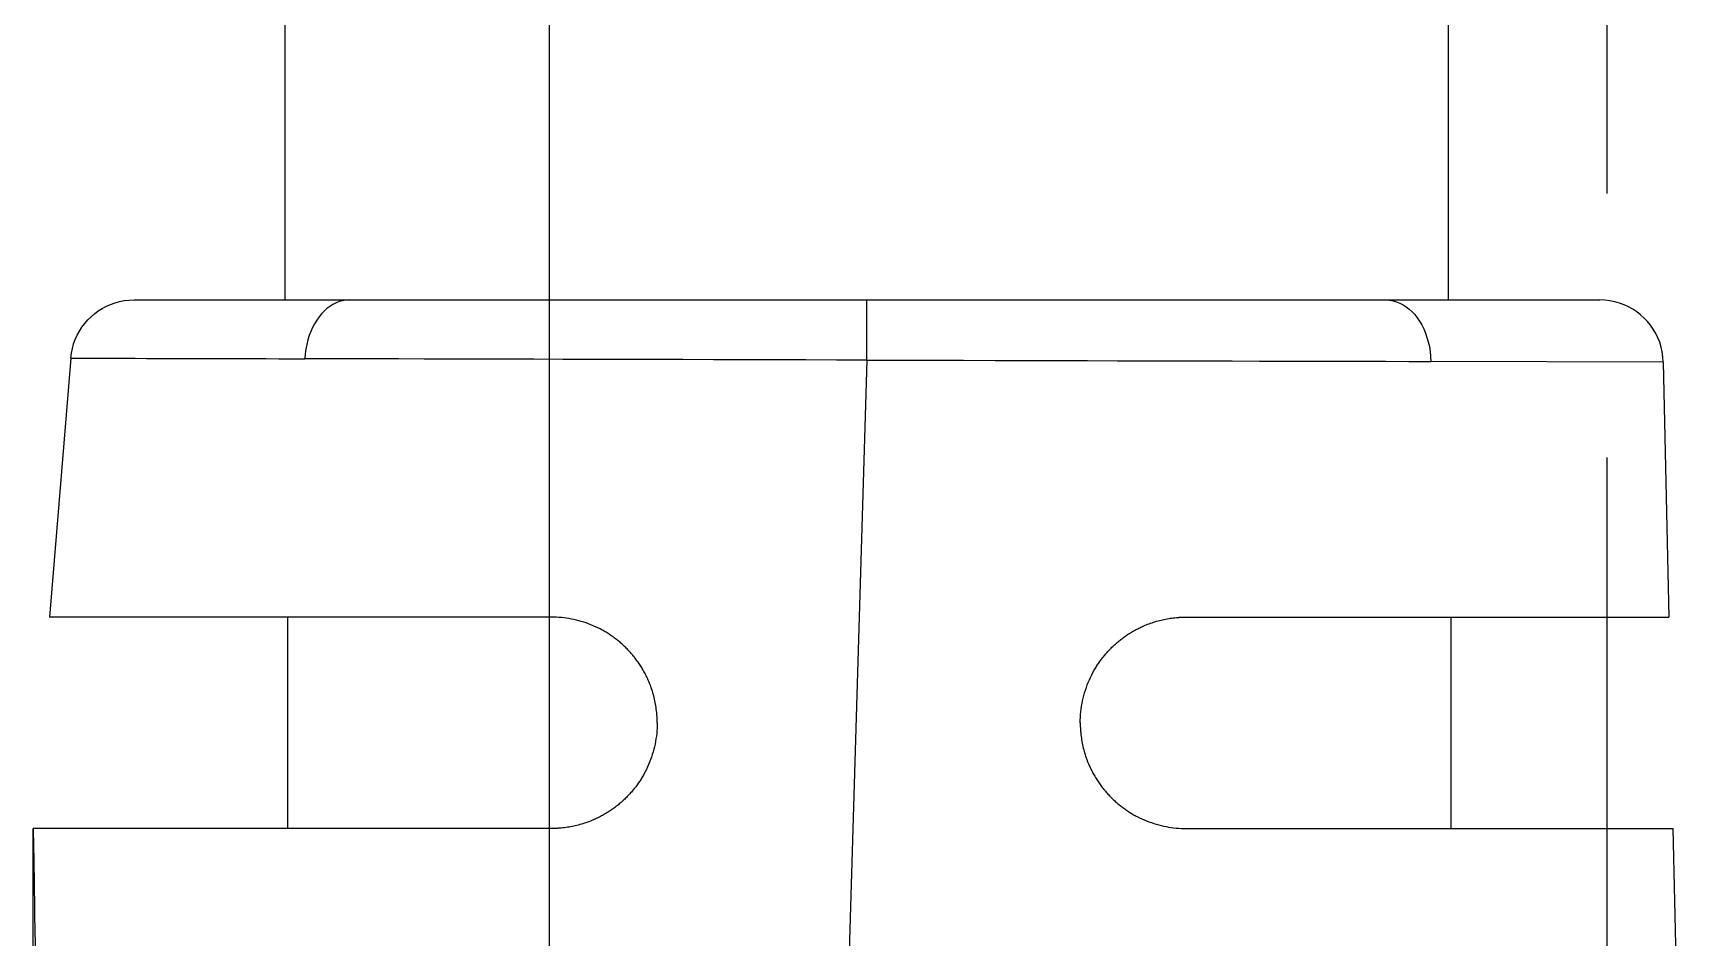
# Model space of a CAD drawing. Header units: inches. Extents: x 0 to 77285, y -118 to 40065.
# Drawn here: x 47459.47 to 47467.29, y 16474.53 to 16478.81 of the extents above; entities that cross this region are included whole.
import ezdxf

# ---------------------------------------------------------------- set-up
doc = ezdxf.new("R2010")
doc.units = ezdxf.units.IN
doc.header["$LTSCALE"] = 5
doc.header["$MEASUREMENT"] = 0
doc.linetypes.add('CENTER', pattern=[2, 1.25, -0.25, 0.25, -0.25])
doc.layers.add('11', color=1, linetype='CENTER')
doc.layers.add('55', color=5, linetype='Continuous')

# ---------------------------------------------------------------- blocks, each defined once
blk = doc.blocks.new('A$C431c3e12')
blk.add_line((40.5, -5255), (40.5, 1375, 0))
at = {"layer": '11'}
blk.add_line((45.5, -5255), (45.5, 1375, 0), dxfattribs=at)
blk = doc.blocks.new('A$Ce961e380')
for p, q in [((-223.5041, -17.5576), (-220.5041, -17.5576)), ((-220.5041, -20.0086), (-220.5041, -17.5576)), ((-218.2796, -17.736), (-219.5041, -17.6355)), ((-219.5041, -20.0086), (-219.5041, -17.6355)), ((-218.0041, -18.035), (-218.0041, -24.965)), ((-220.5041, -18.7622), (-219.5041, -18.7622)), ((-218.0041, -18.75), (-210.1419, -18.75)), ((-218.2886, -21.5), (-221.5041, -21.4027)), ((-218.2886, -21.5), (-218.0041, -21.5)), ((-220.5041, -23.0086), (-220.5041, -25.3124)), ((-219.5041, -23.0086), (-219.5041, -25.2909)), ((-218.2977, -25.2649), (-218.295, -24.1665)), ((-220.5041, -24.2622), (-219.5041, -24.2622)), ((-218.0041, -24.25), (-210.1419, -24.25)), ((-223.5041, -25.377), (-220.5041, -25.3124)), ((-218.2977, -25.2649), (-219.5041, -25.2909))]:
    blk.add_line(p, q)
for points in [[(-220.5041, -17.5584), (-220.5304, -17.5588), (-220.562, -17.5593), (-220.5985, -17.5599), (-220.64, -17.5606), (-220.6862, -17.5613), (-220.737, -17.5621), (-220.7922, -17.563), (-220.8517, -17.5639), (-220.9153, -17.5649), (-220.9828, -17.566), (-221.0542, -17.5671), (-221.1292, -17.5683), (-221.2078, -17.5695), (-221.2896, -17.5708), (-221.3747, -17.5722), (-221.4627, -17.5736), (-221.5537, -17.575), (-221.6473, -17.5765), (-221.7435, -17.578), (-221.8422, -17.5796)], [(-218.2796, -17.736), (-218.2797, -17.7852), (-218.2798, -17.835), (-218.28, -17.8854), (-218.2801, -17.9365), (-218.2802, -17.9883), (-218.2803, -18.0407), (-218.2805, -18.0938), (-218.2806, -18.1475), (-218.2807, -18.2018), (-218.2808, -18.2568), (-218.281, -18.3125), (-218.2811, -18.3688), (-218.2812, -18.4257), (-218.2814, -18.4833), (-218.2815, -18.5416), (-218.2817, -18.6005), (-218.2818, -18.66), (-218.282, -18.7202), (-218.2821, -18.7811), (-218.2822, -18.8426)], [(-218.2796, -17.736), (-218.2565, -17.7388), (-218.2341, -17.7433), (-218.2123, -17.7494), (-218.1912, -17.757), (-218.1709, -17.7662), (-218.1515, -17.7767), (-218.1329, -17.7886), (-218.1154, -17.8018), (-218.0989, -17.8162), (-218.0835, -17.8317), (-218.0693, -17.8483), (-218.0563, -17.866), (-218.0446, -17.8845), (-218.0342, -17.904), (-218.0253, -17.9242), (-218.0178, -17.9452), (-218.0119, -17.9668), (-218.0076, -17.989), (-218.005, -18.0118), (-218.0041, -18.035)], [(-218.2886, -21.5), (-218.2883, -21.3557), (-218.2879, -21.2107), (-218.2876, -21.0652), (-218.2872, -20.9195), (-218.2869, -20.7741), (-218.2865, -20.6292), (-218.2862, -20.4853), (-218.2858, -20.3426), (-218.2855, -20.2015), (-218.2852, -20.0623), (-218.2848, -19.9253), (-218.2845, -19.791), (-218.2842, -19.6596), (-218.2839, -19.5313), (-218.2836, -19.4065), (-218.2833, -19.2855), (-218.283, -19.1683), (-218.2828, -19.0553), (-218.2825, -18.9467), (-218.2822, -18.8426)], [(-218.0041, -19.0538), (-218.005, -19.0373), (-218.0077, -19.0212), (-218.012, -19.0054), (-218.018, -18.99), (-218.0255, -18.9751), (-218.0346, -18.9608), (-218.045, -18.947), (-218.0569, -18.9339), (-218.07, -18.9214), (-218.0844, -18.9096), (-218.1, -18.8986), (-218.1166, -18.8885), (-218.1343, -18.8792), (-218.153, -18.8708), (-218.1726, -18.8634), (-218.1931, -18.857), (-218.2144, -18.8517), (-218.2364, -18.8475), (-218.259, -18.8444), (-218.2822, -18.8426)], [(-220.0041, -20.5086), (-220.0167, -20.5084), (-220.0292, -20.5079), (-220.0418, -20.5071), (-220.0544, -20.506), (-220.067, -20.5045), (-220.0795, -20.5027), (-220.0921, -20.5006), (-220.1045, -20.4981), (-220.117, -20.4954), (-220.1294, -20.4924), (-220.1416, -20.489), (-220.1538, -20.4854), (-220.1659, -20.4814), (-220.1779, -20.4772), (-220.1898, -20.4727), (-220.2015, -20.4679), (-220.2131, -20.4628), (-220.2244, -20.4574), (-220.2357, -20.4518), (-220.2467, -20.4458), (-220.2515, -20.4432), (-220.2562, -20.4404), (-220.2609, -20.4376), (-220.2656, -20.4348), (-220.2702, -20.4319), (-220.2749, -20.429), (-220.2795, -20.426), (-220.284, -20.4229), (-220.2885, -20.4198), (-220.293, -20.4167), (-220.2975, -20.4135), (-220.3019, -20.4103), (-220.3063, -20.407), (-220.3106, -20.4037), (-220.3149, -20.4003), (-220.3191, -20.3969), (-220.3234, -20.3934), (-220.3275, -20.3899), (-220.3317, -20.3864), (-220.3358, -20.3828), (-220.34, -20.379), (-220.3443, -20.3751), (-220.3485, -20.3711), (-220.3526, -20.3671), (-220.3567, -20.3631), (-220.3608, -20.359), (-220.3648, -20.3549), (-220.3688, -20.3507), (-220.3727, -20.3465), (-220.3765, -20.3422), (-220.3803, -20.3379), (-220.3841, -20.3336), (-220.3878, -20.3292), (-220.3914, -20.3248), (-220.395, -20.3204), (-220.3986, -20.3159), (-220.4021, -20.3114), (-220.4055, -20.3068), (-220.4089, -20.3022), (-220.4122, -20.2976), (-220.4154, -20.293), (-220.4186, -20.2883), (-220.4217, -20.2836), (-220.4247, -20.2789), (-220.4278, -20.2742), (-220.4307, -20.2694), (-220.4336, -20.2646), (-220.4365, -20.2598), (-220.4392, -20.2549), (-220.442, -20.25), (-220.4447, -20.2451), (-220.4473, -20.2402), (-220.4498, -20.2352), (-220.4523, -20.2302), (-220.4548, -20.2252), (-220.4572, -20.2202), (-220.4595, -20.2151), (-220.4618, -20.21), (-220.464, -20.2049), (-220.4661, -20.1998), (-220.469, -20.1928), (-220.4717, -20.1858), (-220.4743, -20.1787), (-220.4768, -20.1716), (-220.4792, -20.1644), (-220.4815, -20.1572), (-220.4837, -20.15), (-220.4858, -20.1428), (-220.4877, -20.1355), (-220.4896, -20.1283), (-220.4913, -20.121), (-220.4929, -20.1137), (-220.4945, -20.1063), (-220.4959, -20.099), (-220.4972, -20.0917), (-220.4983, -20.0843), (-220.4994, -20.077), (-220.5004, -20.0696), (-220.5012, -20.0623), (-220.502, -20.055), (-220.5022, -20.0526), (-220.5024, -20.0503), (-220.5026, -20.048), (-220.5028, -20.0457), (-220.5029, -20.0434), (-220.5031, -20.041), (-220.5032, -20.0387), (-220.5034, -20.0364), (-220.5035, -20.0341), (-220.5036, -20.0318), (-220.5037, -20.0294), (-220.5038, -20.0271), (-220.5039, -20.0248), (-220.5039, -20.0225), (-220.504, -20.0202), (-220.504, -20.0179), (-220.5041, -20.0155), (-220.5041, -20.0132), (-220.5041, -20.0109), (-220.5041, -20.0086)], [(-220.0041, -20.5086), (-220.0017, -20.5086), (-219.9992, -20.5086), (-219.9967, -20.5086), (-219.9942, -20.5085), (-219.9918, -20.5085), (-219.9893, -20.5084), (-219.9868, -20.5083), (-219.9844, -20.5082), (-219.9819, -20.5081), (-219.9794, -20.508), (-219.9769, -20.5079), (-219.9745, -20.5077), (-219.972, -20.5076), (-219.9695, -20.5074), (-219.9671, -20.5072), (-219.9646, -20.507), (-219.9622, -20.5068), (-219.9597, -20.5066), (-219.9572, -20.5064), (-219.9548, -20.5062), (-219.9469, -20.5053), (-219.939, -20.5043), (-219.9312, -20.5032), (-219.9233, -20.502), (-219.9155, -20.5007), (-219.9077, -20.4992), (-219.8999, -20.4976), (-219.8922, -20.4959), (-219.8845, -20.494), (-219.8768, -20.4921), (-219.8691, -20.49), (-219.8615, -20.4878), (-219.8539, -20.4855), (-219.8464, -20.483), (-219.8389, -20.4805), (-219.8315, -20.4778), (-219.8241, -20.4751), (-219.8168, -20.4722), (-219.8095, -20.4692), (-219.8023, -20.4661), (-219.797, -20.4637), (-219.7917, -20.4613), (-219.7865, -20.4588), (-219.7813, -20.4562), (-219.7761, -20.4536), (-219.771, -20.4509), (-219.7659, -20.4482), (-219.7608, -20.4454), (-219.7558, -20.4425), (-219.7508, -20.4396), (-219.7458, -20.4367), (-219.7409, -20.4337), (-219.736, -20.4306), (-219.7311, -20.4275), (-219.7263, -20.4243), (-219.7215, -20.4211), (-219.7168, -20.4178), (-219.7121, -20.4145), (-219.7075, -20.4111), (-219.7029, -20.4077), (-219.6983, -20.4041), (-219.6937, -20.4006), (-219.6892, -20.397), (-219.6847, -20.3933), (-219.6803, -20.3896), (-219.6759, -20.3858), (-219.6716, -20.382), (-219.6673, -20.3781), (-219.6631, -20.3742), (-219.6589, -20.3703), (-219.6547, -20.3663), (-219.6507, -20.3622), (-219.6466, -20.3581), (-219.6426, -20.354), (-219.6387, -20.3498), (-219.6348, -20.3456), (-219.6309, -20.3414), (-219.6272, -20.3371), (-219.6234, -20.3327), (-219.6198, -20.3284), (-219.6163, -20.3242), (-219.6129, -20.32), (-219.6096, -20.3158), (-219.6063, -20.3115), (-219.6031, -20.3072), (-219.5999, -20.3028), (-219.5967, -20.2985), (-219.5936, -20.2941), (-219.5906, -20.2896), (-219.5876, -20.2852), (-219.5846, -20.2807), (-219.5817, -20.2761), (-219.5789, -20.2716), (-219.5761, -20.267), (-219.5733, -20.2624), (-219.5706, -20.2578), (-219.568, -20.2531), (-219.5654, -20.2485), (-219.5629, -20.2438), (-219.5604, -20.2391), (-219.555, -20.2283), (-219.5498, -20.2174), (-219.5449, -20.2064), (-219.5403, -20.1952), (-219.536, -20.184), (-219.5319, -20.1726), (-219.5281, -20.1612), (-219.5246, -20.1497), (-219.5214, -20.1381), (-219.5184, -20.1264), (-219.5157, -20.1147), (-219.5133, -20.103), (-219.5111, -20.0912), (-219.5093, -20.0794), (-219.5077, -20.0676), (-219.5064, -20.0558), (-219.5054, -20.0439), (-219.5047, -20.0321), (-219.5043, -20.0204), (-219.5041, -20.0086)], [(-218.2886, -21.5), (-218.289, -21.6536), (-218.2894, -21.806), (-218.2897, -21.9569), (-218.2901, -22.1062), (-218.2904, -22.2539), (-218.2908, -22.3996), (-218.2911, -22.5434), (-218.2915, -22.6851), (-218.2918, -22.8244), (-218.2921, -22.9614), (-218.2925, -23.0957), (-218.2928, -23.2274), (-218.2931, -23.3563), (-218.2934, -23.4821), (-218.2937, -23.6048), (-218.294, -23.7243), (-218.2942, -23.8403), (-218.2945, -23.9528), (-218.2948, -24.0616), (-218.295, -24.1665)], [(-220.0041, -22.5086), (-220.0066, -22.5086), (-220.0091, -22.5086), (-220.0116, -22.5087), (-220.014, -22.5087), (-220.0165, -22.5088), (-220.019, -22.5088), (-220.0214, -22.5089), (-220.0239, -22.509), (-220.0264, -22.5091), (-220.0289, -22.5092), (-220.0313, -22.5094), (-220.0338, -22.5095), (-220.0363, -22.5096), (-220.0388, -22.5098), (-220.0412, -22.51), (-220.0437, -22.5102), (-220.0462, -22.5104), (-220.0486, -22.5106), (-220.0511, -22.5108), (-220.0536, -22.5111), (-220.0614, -22.5119), (-220.0692, -22.5129), (-220.077, -22.514), (-220.0848, -22.5152), (-220.0926, -22.5165), (-220.1004, -22.518), (-220.1081, -22.5196), (-220.1158, -22.5213), (-220.1235, -22.5231), (-220.1312, -22.5251), (-220.1388, -22.5271), (-220.1464, -22.5293), (-220.154, -22.5316), (-220.1615, -22.5341), (-220.169, -22.5366), (-220.1764, -22.5393), (-220.1838, -22.542), (-220.1911, -22.5449), (-220.1984, -22.5479), (-220.2056, -22.551), (-220.2109, -22.5534), (-220.2162, -22.5558), (-220.2214, -22.5583), (-220.2266, -22.5608), (-220.2318, -22.5635), (-220.2369, -22.5661), (-220.2421, -22.5689), (-220.2472, -22.5717), (-220.2522, -22.5745), (-220.2572, -22.5774), (-220.2622, -22.5804), (-220.2672, -22.5834), (-220.2721, -22.5865), (-220.2769, -22.5896), (-220.2818, -22.5928), (-220.2865, -22.596), (-220.2913, -22.5993), (-220.296, -22.6026), (-220.3006, -22.606), (-220.3053, -22.6095), (-220.3099, -22.613), (-220.3144, -22.6166), (-220.319, -22.6202), (-220.3234, -22.6239), (-220.3279, -22.6276), (-220.3323, -22.6314), (-220.3366, -22.6352), (-220.3409, -22.6391), (-220.3452, -22.643), (-220.3494, -22.647), (-220.3535, -22.651), (-220.3577, -22.655), (-220.3617, -22.6591), (-220.3657, -22.6633), (-220.3697, -22.6675), (-220.3736, -22.6717), (-220.3774, -22.676), (-220.3812, -22.6803), (-220.385, -22.6846), (-220.3886, -22.689), (-220.3921, -22.6932), (-220.3954, -22.6973), (-220.3988, -22.7016), (-220.402, -22.7058), (-220.4053, -22.7101), (-220.4084, -22.7145), (-220.4116, -22.7188), (-220.4147, -22.7232), (-220.4177, -22.7276), (-220.4207, -22.7321), (-220.4236, -22.7366), (-220.4265, -22.7411), (-220.4293, -22.7456), (-220.4321, -22.7501), (-220.4349, -22.7547), (-220.4375, -22.7593), (-220.4402, -22.7639), (-220.4427, -22.7686), (-220.4453, -22.7732), (-220.4477, -22.7779), (-220.4532, -22.7888), (-220.4584, -22.7998), (-220.4633, -22.8109), (-220.468, -22.8221), (-220.4723, -22.8334), (-220.4764, -22.8448), (-220.4802, -22.8563), (-220.4837, -22.8679), (-220.487, -22.8795), (-220.49, -22.8912), (-220.4926, -22.9029), (-220.495, -22.9146), (-220.4972, -22.9264), (-220.499, -22.9382), (-220.5006, -22.95), (-220.5019, -22.9618), (-220.5028, -22.9735), (-220.5036, -22.9853), (-220.504, -22.997), (-220.5041, -23.0086)], [(-220.0041, -22.5086), (-219.9912, -22.5088), (-219.9782, -22.5093), (-219.9652, -22.5102), (-219.9522, -22.5114), (-219.9392, -22.513), (-219.9262, -22.5149), (-219.9133, -22.5172), (-219.9004, -22.5198), (-219.8877, -22.5227), (-219.8749, -22.5259), (-219.8623, -22.5295), (-219.8498, -22.5333), (-219.8375, -22.5375), (-219.8252, -22.542), (-219.8131, -22.5467), (-219.8012, -22.5518), (-219.7894, -22.5572), (-219.7778, -22.5628), (-219.7665, -22.5687), (-219.7553, -22.5749), (-219.7506, -22.5777), (-219.7459, -22.5805), (-219.7412, -22.5833), (-219.7366, -22.5862), (-219.732, -22.5892), (-219.7274, -22.5922), (-219.7229, -22.5952), (-219.7184, -22.5983), (-219.7139, -22.6014), (-219.7095, -22.6046), (-219.7051, -22.6079), (-219.7008, -22.6111), (-219.6965, -22.6145), (-219.6922, -22.6178), (-219.688, -22.6212), (-219.6838, -22.6247), (-219.6797, -22.6282), (-219.6756, -22.6317), (-219.6715, -22.6353), (-219.6675, -22.6389), (-219.6633, -22.6428), (-219.6592, -22.6466), (-219.6551, -22.6506), (-219.6511, -22.6546), (-219.6471, -22.6586), (-219.6431, -22.6627), (-219.6392, -22.6668), (-219.6354, -22.6709), (-219.6316, -22.6751), (-219.6278, -22.6794), (-219.6242, -22.6836), (-219.6205, -22.6879), (-219.6169, -22.6923), (-219.6134, -22.6967), (-219.6099, -22.7011), (-219.6065, -22.7055), (-219.6031, -22.71), (-219.5998, -22.7145), (-219.5965, -22.7191), (-219.5933, -22.7237), (-219.5901, -22.7282), (-219.5871, -22.7328), (-219.5841, -22.7374), (-219.5811, -22.7421), (-219.5782, -22.7468), (-219.5753, -22.7515), (-219.5725, -22.7562), (-219.5698, -22.761), (-219.5671, -22.7658), (-219.5644, -22.7706), (-219.5618, -22.7755), (-219.5593, -22.7803), (-219.5568, -22.7852), (-219.5544, -22.7901), (-219.552, -22.7951), (-219.5497, -22.8), (-219.5475, -22.805), (-219.5453, -22.81), (-219.5431, -22.815), (-219.5411, -22.82), (-219.5383, -22.8269), (-219.5356, -22.8339), (-219.5331, -22.8409), (-219.5307, -22.8479), (-219.5283, -22.855), (-219.5261, -22.862), (-219.524, -22.8691), (-219.522, -22.8763), (-219.5201, -22.8834), (-219.5183, -22.8906), (-219.5166, -22.8978), (-219.515, -22.905), (-219.5135, -22.9123), (-219.5122, -22.9195), (-219.5109, -22.9267), (-219.5097, -22.934), (-219.5087, -22.9412), (-219.5078, -22.9485), (-219.5069, -22.9558), (-219.5062, -22.963), (-219.506, -22.9653), (-219.5058, -22.9676), (-219.5056, -22.9699), (-219.5055, -22.9721), (-219.5053, -22.9744), (-219.5051, -22.9767), (-219.505, -22.979), (-219.5049, -22.9813), (-219.5048, -22.9835), (-219.5046, -22.9858), (-219.5045, -22.9881), (-219.5045, -22.9904), (-219.5044, -22.9927), (-219.5043, -22.9949), (-219.5043, -22.9972), (-219.5042, -22.9995), (-219.5042, -23.0018), (-219.5041, -23.0041), (-219.5041, -23.0063), (-219.5041, -23.0086)], [(-218.0041, -23.9541), (-218.0051, -23.9712), (-218.0079, -23.9879), (-218.0125, -24.0042), (-218.0188, -24.02), (-218.0268, -24.0353), (-218.0363, -24.05), (-218.0474, -24.0641), (-218.0599, -24.0775), (-218.0737, -24.0902), (-218.0888, -24.1021), (-218.1051, -24.1131), (-218.1226, -24.1233), (-218.1412, -24.1326), (-218.1607, -24.1408), (-218.1812, -24.148), (-218.2025, -24.1541), (-218.2247, -24.1591), (-218.2475, -24.1628), (-218.271, -24.1653), (-218.295, -24.1665)], [(-218.2977, -25.2649), (-218.2735, -25.2634), (-218.2498, -25.2601), (-218.2268, -25.2549), (-218.2045, -25.2481), (-218.183, -25.2395), (-218.1623, -25.2294), (-218.1426, -25.2178), (-218.1239, -25.2048), (-218.1062, -25.1905), (-218.0897, -25.1748), (-218.0745, -25.158), (-218.0605, -25.1401), (-218.0479, -25.121), (-218.0367, -25.1011), (-218.0271, -25.0802), (-218.019, -25.0585), (-218.0126, -25.0361), (-218.0079, -25.0129), (-218.0051, -24.9892), (-218.0041, -24.965)]]:
    blk.add_lwpolyline(points)
blk = doc.blocks.new('A$C638f0059')
for p, q in [((-46.0041, -17.5576), (-43.0041, -17.5576)), ((-43.0041, -20.0086), (-43.0041, -17.5576)), ((-40.7796, -17.736), (-42.0041, -17.6355)), ((-42.0041, -20.0086), (-42.0041, -17.6355)), ((-40.5041, -18.035), (-40.5041, -24.965)), ((-43.0041, -18.7622), (-42.0041, -18.7622)), ((-40.5041, -18.75), (-32.6419, -18.75)), ((-40.7886, -21.5), (-44.0041, -21.4027)), ((-40.7886, -21.5), (-40.5041, -21.5)), ((-43.0041, -23.0086), (-43.0041, -25.3124)), ((-42.0041, -23.0086), (-42.0041, -25.2909)), ((-40.7977, -25.2649), (-40.795, -24.1665)), ((-43.0041, -24.2622), (-42.0041, -24.2622)), ((-40.5041, -24.25), (-32.6419, -24.25)), ((-46.0041, -25.377), (-43.0041, -25.3124)), ((-40.7977, -25.2649), (-42.0041, -25.2909))]:
    blk.add_line(p, q)
for points in [[(-43.0041, -17.5584), (-43.0304, -17.5588), (-43.062, -17.5593), (-43.0985, -17.5599), (-43.14, -17.5606), (-43.1862, -17.5613), (-43.237, -17.5621), (-43.2922, -17.563), (-43.3517, -17.5639), (-43.4153, -17.5649), (-43.4828, -17.566), (-43.5542, -17.5671), (-43.6292, -17.5683), (-43.7078, -17.5695), (-43.7896, -17.5708), (-43.8747, -17.5722), (-43.9627, -17.5736), (-44.0537, -17.575), (-44.1473, -17.5765), (-44.2435, -17.578), (-44.3422, -17.5796)], [(-40.7796, -17.736), (-40.7797, -17.7852), (-40.7798, -17.835), (-40.78, -17.8854), (-40.7801, -17.9365), (-40.7802, -17.9883), (-40.7803, -18.0407), (-40.7805, -18.0938), (-40.7806, -18.1475), (-40.7807, -18.2018), (-40.7808, -18.2568), (-40.781, -18.3125), (-40.7811, -18.3688), (-40.7812, -18.4257), (-40.7814, -18.4833), (-40.7815, -18.5416), (-40.7817, -18.6005), (-40.7818, -18.66), (-40.782, -18.7202), (-40.7821, -18.7811), (-40.7822, -18.8426)], [(-40.7796, -17.736), (-40.7565, -17.7388), (-40.7341, -17.7433), (-40.7123, -17.7494), (-40.6912, -17.757), (-40.6709, -17.7662), (-40.6515, -17.7767), (-40.6329, -17.7886), (-40.6154, -17.8018), (-40.5989, -17.8162), (-40.5835, -17.8317), (-40.5693, -17.8483), (-40.5563, -17.866), (-40.5446, -17.8845), (-40.5342, -17.904), (-40.5253, -17.9242), (-40.5178, -17.9452), (-40.5119, -17.9668), (-40.5076, -17.989), (-40.505, -18.0118), (-40.5041, -18.035)], [(-40.7886, -21.5), (-40.7883, -21.3557), (-40.7879, -21.2107), (-40.7876, -21.0652), (-40.7872, -20.9195), (-40.7869, -20.7741), (-40.7865, -20.6292), (-40.7862, -20.4853), (-40.7858, -20.3426), (-40.7855, -20.2015), (-40.7852, -20.0623), (-40.7848, -19.9253), (-40.7845, -19.791), (-40.7842, -19.6596), (-40.7839, -19.5313), (-40.7836, -19.4065), (-40.7833, -19.2855), (-40.783, -19.1683), (-40.7828, -19.0553), (-40.7825, -18.9467), (-40.7822, -18.8426)], [(-40.5041, -19.0538), (-40.505, -19.0373), (-40.5077, -19.0212), (-40.512, -19.0054), (-40.518, -18.99), (-40.5255, -18.9751), (-40.5346, -18.9608), (-40.545, -18.947), (-40.5569, -18.9339), (-40.57, -18.9214), (-40.5844, -18.9096), (-40.6, -18.8986), (-40.6166, -18.8885), (-40.6343, -18.8792), (-40.653, -18.8708), (-40.6726, -18.8634), (-40.6931, -18.857), (-40.7144, -18.8517), (-40.7364, -18.8475), (-40.759, -18.8444), (-40.7822, -18.8426)], [(-42.5041, -20.5086), (-42.5167, -20.5084), (-42.5292, -20.5079), (-42.5418, -20.5071), (-42.5544, -20.506), (-42.567, -20.5045), (-42.5795, -20.5027), (-42.5921, -20.5006), (-42.6045, -20.4981), (-42.617, -20.4954), (-42.6294, -20.4924), (-42.6416, -20.489), (-42.6538, -20.4854), (-42.6659, -20.4814), (-42.6779, -20.4772), (-42.6898, -20.4727), (-42.7015, -20.4679), (-42.7131, -20.4628), (-42.7244, -20.4574), (-42.7357, -20.4518), (-42.7467, -20.4458), (-42.7515, -20.4432), (-42.7562, -20.4404), (-42.7609, -20.4376), (-42.7656, -20.4348), (-42.7702, -20.4319), (-42.7749, -20.429), (-42.7795, -20.426), (-42.784, -20.4229), (-42.7885, -20.4198), (-42.793, -20.4167), (-42.7975, -20.4135), (-42.8019, -20.4103), (-42.8063, -20.407), (-42.8106, -20.4037), (-42.8149, -20.4003), (-42.8191, -20.3969), (-42.8234, -20.3934), (-42.8275, -20.3899), (-42.8317, -20.3864), (-42.8358, -20.3828), (-42.84, -20.379), (-42.8443, -20.3751), (-42.8485, -20.3711), (-42.8526, -20.3671), (-42.8567, -20.3631), (-42.8608, -20.359), (-42.8648, -20.3549), (-42.8688, -20.3507), (-42.8727, -20.3465), (-42.8765, -20.3422), (-42.8803, -20.3379), (-42.8841, -20.3336), (-42.8878, -20.3292), (-42.8914, -20.3248), (-42.895, -20.3204), (-42.8986, -20.3159), (-42.9021, -20.3114), (-42.9055, -20.3068), (-42.9089, -20.3022), (-42.9122, -20.2976), (-42.9154, -20.293), (-42.9186, -20.2883), (-42.9217, -20.2836), (-42.9247, -20.2789), (-42.9278, -20.2742), (-42.9307, -20.2694), (-42.9336, -20.2646), (-42.9365, -20.2598), (-42.9392, -20.2549), (-42.942, -20.25), (-42.9447, -20.2451), (-42.9473, -20.2402), (-42.9498, -20.2352), (-42.9523, -20.2302), (-42.9548, -20.2252), (-42.9572, -20.2202), (-42.9595, -20.2151), (-42.9618, -20.21), (-42.964, -20.2049), (-42.9661, -20.1998), (-42.969, -20.1928), (-42.9717, -20.1858), (-42.9743, -20.1787), (-42.9768, -20.1716), (-42.9792, -20.1644), (-42.9815, -20.1572), (-42.9837, -20.15), (-42.9858, -20.1428), (-42.9877, -20.1355), (-42.9896, -20.1283), (-42.9913, -20.121), (-42.9929, -20.1137), (-42.9945, -20.1063), (-42.9959, -20.099), (-42.9972, -20.0917), (-42.9983, -20.0843), (-42.9994, -20.077), (-43.0004, -20.0696), (-43.0012, -20.0623), (-43.002, -20.055), (-43.0022, -20.0526), (-43.0024, -20.0503), (-43.0026, -20.048), (-43.0028, -20.0457), (-43.0029, -20.0434), (-43.0031, -20.041), (-43.0032, -20.0387), (-43.0034, -20.0364), (-43.0035, -20.0341), (-43.0036, -20.0318), (-43.0037, -20.0294), (-43.0038, -20.0271), (-43.0039, -20.0248), (-43.0039, -20.0225), (-43.004, -20.0202), (-43.004, -20.0179), (-43.0041, -20.0155), (-43.0041, -20.0132), (-43.0041, -20.0109), (-43.0041, -20.0086)], [(-42.5041, -20.5086), (-42.5017, -20.5086), (-42.4992, -20.5086), (-42.4967, -20.5086), (-42.4942, -20.5085), (-42.4918, -20.5085), (-42.4893, -20.5084), (-42.4868, -20.5083), (-42.4844, -20.5082), (-42.4819, -20.5081), (-42.4794, -20.508), (-42.4769, -20.5079), (-42.4745, -20.5077), (-42.472, -20.5076), (-42.4695, -20.5074), (-42.4671, -20.5072), (-42.4646, -20.507), (-42.4622, -20.5068), (-42.4597, -20.5066), (-42.4572, -20.5064), (-42.4548, -20.5062), (-42.4469, -20.5053), (-42.439, -20.5043), (-42.4312, -20.5032), (-42.4233, -20.502), (-42.4155, -20.5007), (-42.4077, -20.4992), (-42.3999, -20.4976), (-42.3922, -20.4959), (-42.3845, -20.494), (-42.3768, -20.4921), (-42.3691, -20.49), (-42.3615, -20.4878), (-42.3539, -20.4855), (-42.3464, -20.483), (-42.3389, -20.4805), (-42.3315, -20.4778), (-42.3241, -20.4751), (-42.3168, -20.4722), (-42.3095, -20.4692), (-42.3023, -20.4661), (-42.297, -20.4637), (-42.2917, -20.4613), (-42.2865, -20.4588), (-42.2813, -20.4562), (-42.2761, -20.4536), (-42.271, -20.4509), (-42.2659, -20.4482), (-42.2608, -20.4454), (-42.2558, -20.4425), (-42.2508, -20.4396), (-42.2458, -20.4367), (-42.2409, -20.4337), (-42.236, -20.4306), (-42.2311, -20.4275), (-42.2263, -20.4243), (-42.2215, -20.4211), (-42.2168, -20.4178), (-42.2121, -20.4145), (-42.2075, -20.4111), (-42.2029, -20.4077), (-42.1983, -20.4041), (-42.1937, -20.4006), (-42.1892, -20.397), (-42.1847, -20.3933), (-42.1803, -20.3896), (-42.1759, -20.3858), (-42.1716, -20.382), (-42.1673, -20.3781), (-42.1631, -20.3742), (-42.1589, -20.3703), (-42.1547, -20.3663), (-42.1507, -20.3622), (-42.1466, -20.3581), (-42.1426, -20.354), (-42.1387, -20.3498), (-42.1348, -20.3456), (-42.1309, -20.3414), (-42.1272, -20.3371), (-42.1234, -20.3327), (-42.1198, -20.3284), (-42.1163, -20.3242), (-42.1129, -20.32), (-42.1096, -20.3158), (-42.1063, -20.3115), (-42.1031, -20.3072), (-42.0999, -20.3028), (-42.0967, -20.2985), (-42.0936, -20.2941), (-42.0906, -20.2896), (-42.0876, -20.2852), (-42.0846, -20.2807), (-42.0817, -20.2761), (-42.0789, -20.2716), (-42.0761, -20.267), (-42.0733, -20.2624), (-42.0706, -20.2578), (-42.068, -20.2531), (-42.0654, -20.2485), (-42.0629, -20.2438), (-42.0604, -20.2391), (-42.055, -20.2283), (-42.0498, -20.2174), (-42.0449, -20.2064), (-42.0403, -20.1952), (-42.036, -20.184), (-42.0319, -20.1726), (-42.0281, -20.1612), (-42.0246, -20.1497), (-42.0214, -20.1381), (-42.0184, -20.1264), (-42.0157, -20.1147), (-42.0133, -20.103), (-42.0111, -20.0912), (-42.0093, -20.0794), (-42.0077, -20.0676), (-42.0064, -20.0558), (-42.0054, -20.0439), (-42.0047, -20.0321), (-42.0043, -20.0204), (-42.0041, -20.0086)], [(-40.7886, -21.5), (-40.789, -21.6536), (-40.7894, -21.806), (-40.7897, -21.9569), (-40.7901, -22.1062), (-40.7904, -22.2539), (-40.7908, -22.3996), (-40.7911, -22.5434), (-40.7915, -22.6851), (-40.7918, -22.8244), (-40.7921, -22.9614), (-40.7925, -23.0957), (-40.7928, -23.2274), (-40.7931, -23.3563), (-40.7934, -23.4821), (-40.7937, -23.6048), (-40.794, -23.7243), (-40.7942, -23.8403), (-40.7945, -23.9528), (-40.7948, -24.0616), (-40.795, -24.1665)], [(-42.5041, -22.5086), (-42.5066, -22.5086), (-42.5091, -22.5086), (-42.5116, -22.5087), (-42.514, -22.5087), (-42.5165, -22.5088), (-42.519, -22.5088), (-42.5214, -22.5089), (-42.5239, -22.509), (-42.5264, -22.5091), (-42.5289, -22.5092), (-42.5313, -22.5094), (-42.5338, -22.5095), (-42.5363, -22.5096), (-42.5388, -22.5098), (-42.5412, -22.51), (-42.5437, -22.5102), (-42.5462, -22.5104), (-42.5486, -22.5106), (-42.5511, -22.5108), (-42.5536, -22.5111), (-42.5614, -22.5119), (-42.5692, -22.5129), (-42.577, -22.514), (-42.5848, -22.5152), (-42.5926, -22.5165), (-42.6004, -22.518), (-42.6081, -22.5196), (-42.6158, -22.5213), (-42.6235, -22.5231), (-42.6312, -22.5251), (-42.6388, -22.5271), (-42.6464, -22.5293), (-42.654, -22.5316), (-42.6615, -22.5341), (-42.669, -22.5366), (-42.6764, -22.5393), (-42.6838, -22.542), (-42.6911, -22.5449), (-42.6984, -22.5479), (-42.7056, -22.551), (-42.7109, -22.5534), (-42.7162, -22.5558), (-42.7214, -22.5583), (-42.7266, -22.5608), (-42.7318, -22.5635), (-42.7369, -22.5661), (-42.7421, -22.5689), (-42.7472, -22.5717), (-42.7522, -22.5745), (-42.7572, -22.5774), (-42.7622, -22.5804), (-42.7672, -22.5834), (-42.7721, -22.5865), (-42.7769, -22.5896), (-42.7818, -22.5928), (-42.7865, -22.596), (-42.7913, -22.5993), (-42.796, -22.6026), (-42.8006, -22.606), (-42.8053, -22.6095), (-42.8099, -22.613), (-42.8144, -22.6166), (-42.819, -22.6202), (-42.8234, -22.6239), (-42.8279, -22.6276), (-42.8323, -22.6314), (-42.8366, -22.6352), (-42.8409, -22.6391), (-42.8452, -22.643), (-42.8494, -22.647), (-42.8535, -22.651), (-42.8577, -22.655), (-42.8617, -22.6591), (-42.8657, -22.6633), (-42.8697, -22.6675), (-42.8736, -22.6717), (-42.8774, -22.676), (-42.8812, -22.6803), (-42.885, -22.6846), (-42.8886, -22.689), (-42.8921, -22.6932), (-42.8954, -22.6973), (-42.8988, -22.7016), (-42.902, -22.7058), (-42.9053, -22.7101), (-42.9084, -22.7145), (-42.9116, -22.7188), (-42.9147, -22.7232), (-42.9177, -22.7276), (-42.9207, -22.7321), (-42.9236, -22.7366), (-42.9265, -22.7411), (-42.9293, -22.7456), (-42.9321, -22.7501), (-42.9349, -22.7547), (-42.9375, -22.7593), (-42.9402, -22.7639), (-42.9427, -22.7686), (-42.9453, -22.7732), (-42.9477, -22.7779), (-42.9532, -22.7888), (-42.9584, -22.7998), (-42.9633, -22.8109), (-42.968, -22.8221), (-42.9723, -22.8334), (-42.9764, -22.8448), (-42.9802, -22.8563), (-42.9837, -22.8679), (-42.987, -22.8795), (-42.99, -22.8912), (-42.9926, -22.9029), (-42.995, -22.9146), (-42.9972, -22.9264), (-42.999, -22.9382), (-43.0006, -22.95), (-43.0019, -22.9618), (-43.0028, -22.9735), (-43.0036, -22.9853), (-43.004, -22.997), (-43.0041, -23.0086)], [(-42.5041, -22.5086), (-42.4912, -22.5088), (-42.4782, -22.5093), (-42.4652, -22.5102), (-42.4522, -22.5114), (-42.4392, -22.513), (-42.4262, -22.5149), (-42.4133, -22.5172), (-42.4004, -22.5198), (-42.3877, -22.5227), (-42.3749, -22.5259), (-42.3623, -22.5295), (-42.3498, -22.5333), (-42.3375, -22.5375), (-42.3252, -22.542), (-42.3131, -22.5467), (-42.3012, -22.5518), (-42.2894, -22.5572), (-42.2778, -22.5628), (-42.2665, -22.5687), (-42.2553, -22.5749), (-42.2506, -22.5777), (-42.2459, -22.5805), (-42.2412, -22.5833), (-42.2366, -22.5862), (-42.232, -22.5892), (-42.2274, -22.5922), (-42.2229, -22.5952), (-42.2184, -22.5983), (-42.2139, -22.6014), (-42.2095, -22.6046), (-42.2051, -22.6079), (-42.2008, -22.6111), (-42.1965, -22.6145), (-42.1922, -22.6178), (-42.188, -22.6212), (-42.1838, -22.6247), (-42.1797, -22.6282), (-42.1756, -22.6317), (-42.1715, -22.6353), (-42.1675, -22.6389), (-42.1633, -22.6428), (-42.1592, -22.6466), (-42.1551, -22.6506), (-42.1511, -22.6546), (-42.1471, -22.6586), (-42.1431, -22.6627), (-42.1392, -22.6668), (-42.1354, -22.6709), (-42.1316, -22.6751), (-42.1278, -22.6794), (-42.1242, -22.6836), (-42.1205, -22.6879), (-42.1169, -22.6923), (-42.1134, -22.6967), (-42.1099, -22.7011), (-42.1065, -22.7055), (-42.1031, -22.71), (-42.0998, -22.7145), (-42.0965, -22.7191), (-42.0933, -22.7237), (-42.0901, -22.7282), (-42.0871, -22.7328), (-42.0841, -22.7374), (-42.0811, -22.7421), (-42.0782, -22.7468), (-42.0753, -22.7515), (-42.0725, -22.7562), (-42.0698, -22.761), (-42.0671, -22.7658), (-42.0644, -22.7706), (-42.0618, -22.7755), (-42.0593, -22.7803), (-42.0568, -22.7852), (-42.0544, -22.7901), (-42.052, -22.7951), (-42.0497, -22.8), (-42.0475, -22.805), (-42.0453, -22.81), (-42.0431, -22.815), (-42.0411, -22.82), (-42.0383, -22.8269), (-42.0356, -22.8339), (-42.0331, -22.8409), (-42.0307, -22.8479), (-42.0283, -22.855), (-42.0261, -22.862), (-42.024, -22.8691), (-42.022, -22.8763), (-42.0201, -22.8834), (-42.0183, -22.8906), (-42.0166, -22.8978), (-42.015, -22.905), (-42.0135, -22.9123), (-42.0122, -22.9195), (-42.0109, -22.9267), (-42.0097, -22.934), (-42.0087, -22.9412), (-42.0078, -22.9485), (-42.0069, -22.9558), (-42.0062, -22.963), (-42.006, -22.9653), (-42.0058, -22.9676), (-42.0056, -22.9699), (-42.0055, -22.9721), (-42.0053, -22.9744), (-42.0051, -22.9767), (-42.005, -22.979), (-42.0049, -22.9813), (-42.0048, -22.9835), (-42.0046, -22.9858), (-42.0045, -22.9881), (-42.0045, -22.9904), (-42.0044, -22.9927), (-42.0043, -22.9949), (-42.0043, -22.9972), (-42.0042, -22.9995), (-42.0042, -23.0018), (-42.0041, -23.0041), (-42.0041, -23.0063), (-42.0041, -23.0086)], [(-40.5041, -23.9541), (-40.5051, -23.9712), (-40.5079, -23.9879), (-40.5125, -24.0042), (-40.5188, -24.02), (-40.5268, -24.0353), (-40.5363, -24.05), (-40.5474, -24.0641), (-40.5599, -24.0775), (-40.5737, -24.0902), (-40.5888, -24.1021), (-40.6051, -24.1131), (-40.6226, -24.1233), (-40.6412, -24.1326), (-40.6607, -24.1408), (-40.6812, -24.148), (-40.7025, -24.1541), (-40.7247, -24.1591), (-40.7475, -24.1628), (-40.771, -24.1653), (-40.795, -24.1665)], [(-40.7977, -25.2649), (-40.7735, -25.2634), (-40.7498, -25.2601), (-40.7268, -25.2549), (-40.7045, -25.2481), (-40.683, -25.2395), (-40.6623, -25.2294), (-40.6426, -25.2178), (-40.6239, -25.2048), (-40.6062, -25.1905), (-40.5897, -25.1748), (-40.5745, -25.158), (-40.5605, -25.1401), (-40.5479, -25.121), (-40.5367, -25.1011), (-40.5271, -25.0802), (-40.519, -25.0585), (-40.5126, -25.0361), (-40.5079, -25.0129), (-40.5051, -24.9892), (-40.5041, -24.965)]]:
    blk.add_lwpolyline(points)
blk = doc.blocks.new('A$C5cd82ed8')
at = {"layer": '55'}
for name, p in [('A$Ce961e380', (189.5, 72.5)), ('A$C638f0059', (12, 72.5))]:
    blk.add_blockref(name, p, dxfattribs=at)
blk = doc.blocks.new('A$C3e1dc9d3')
blk.add_blockref('A$C5cd82ed8', (-189.5, 12.5, -2129.449))

msp = doc.modelspace()

# ---------------------------------------------------------------- block references
msp.add_blockref('A$C431c3e12', (47421.41034076, 21325.55047629))
at = {"rotation": 90}
msp.add_blockref('A$C3e1dc9d3', (47526.91034076, 16695.55047629, 0.00000001), dxfattribs=at)

doc.saveas('drawing.dxf')
